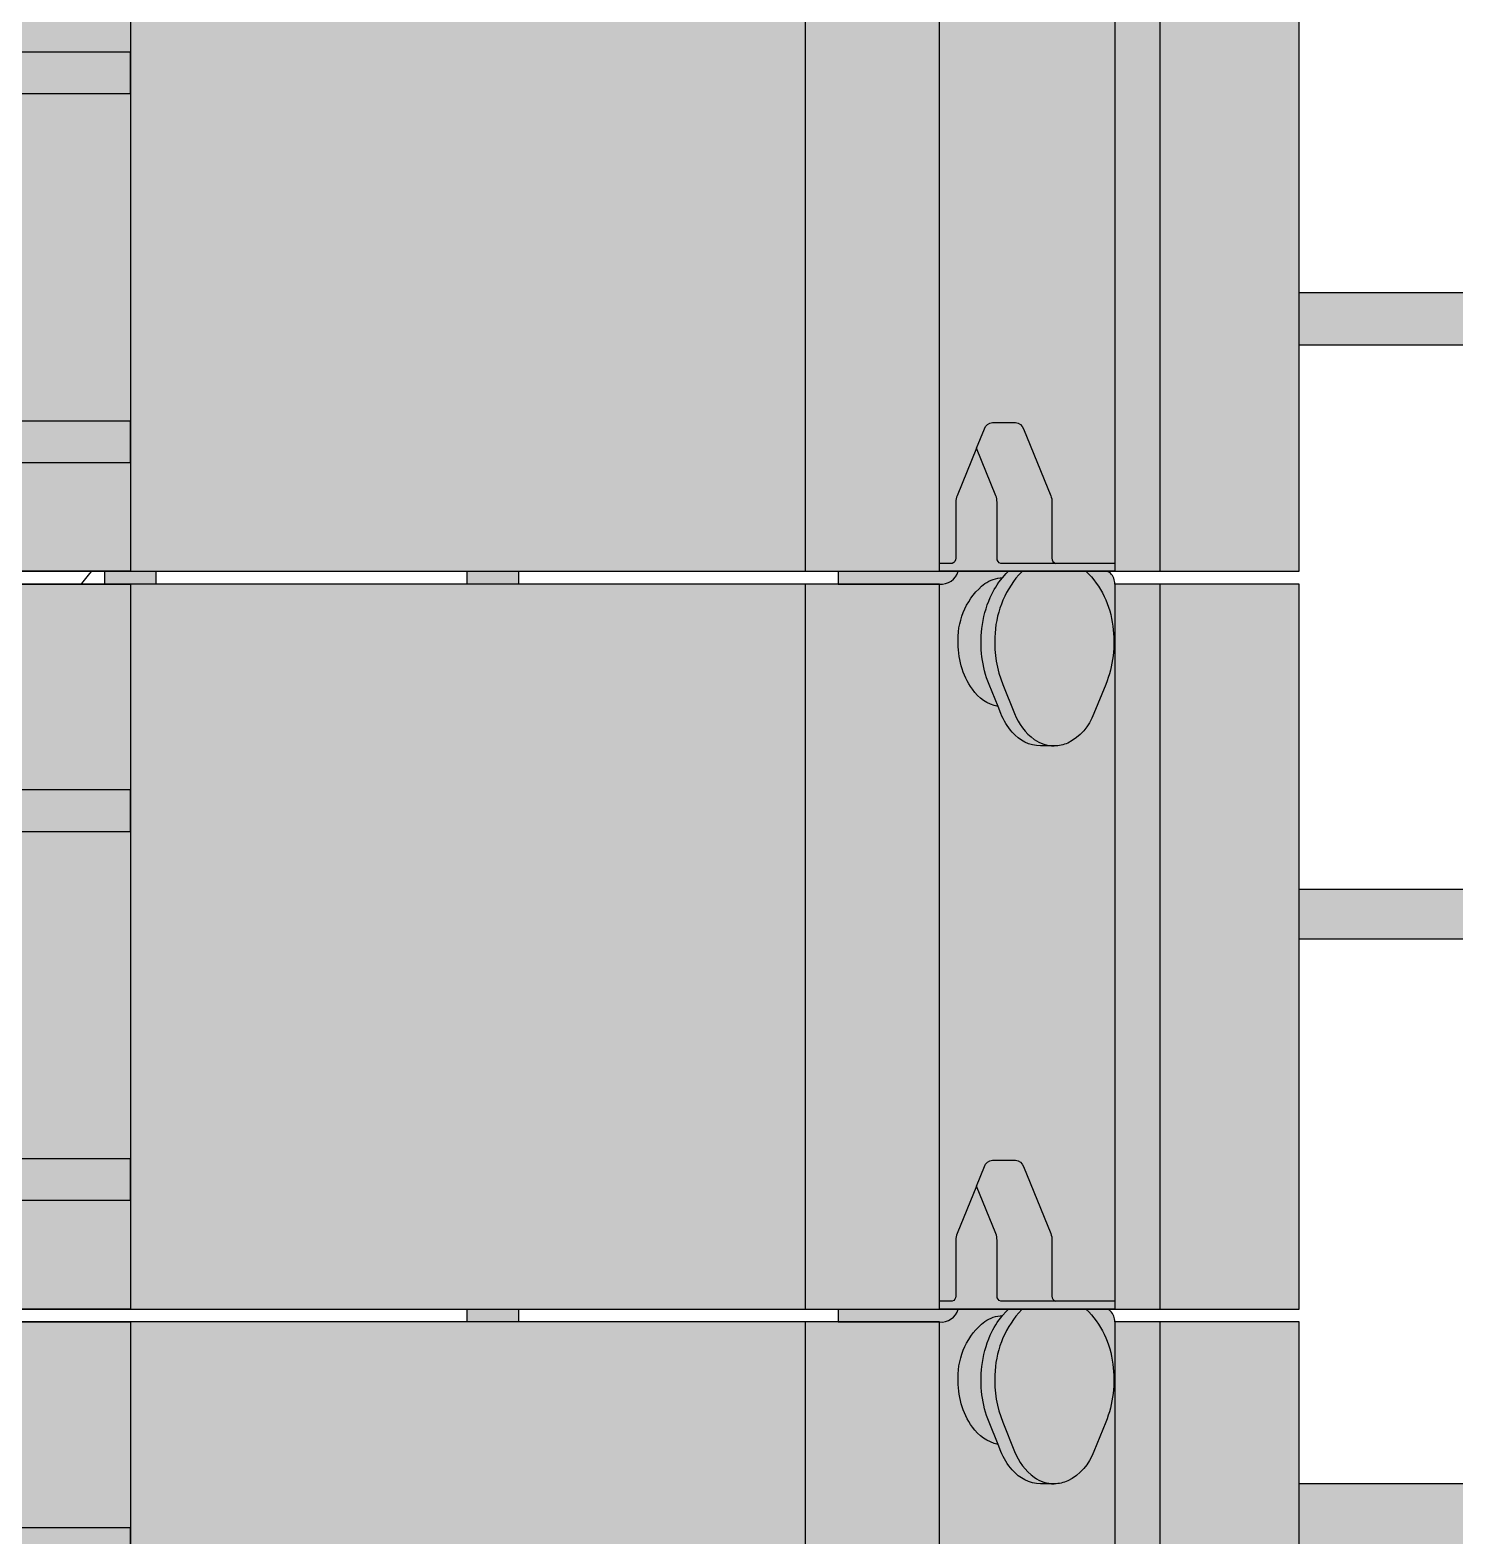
# Model space of a CAD drawing. Header units: millimetres. Extents: x -9400 to 16593, y -27108 to 22430.
# Drawn here: x -6262 to -5162, y 4235 to 5398 of the extents above; entities that cross this region are included whole.
import ezdxf
from ezdxf.enums import TextEntityAlignment as Align

# ---------------------------------------------------------------- set-up
doc = ezdxf.new("R2010")
doc.units = ezdxf.units.MM
doc.set_wipeout_variables(frame=1)
doc.layers.add('Техника LTM 11200-9.1', color=250, linetype='Continuous')
doc.layers.add('Техника LTM 11200-9.1 Штрих', color=7, linetype='Continuous', true_color=0xffd452)
doc.styles.add('arial', font='arial.ttf')

# ---------------------------------------------------------------- blocks, each defined once
blk = doc.blocks.new('LTM 11200-9.1-20240608.130851')
at = {"color": 0, "linetype": 'ByBlock', "lineweight": -2, "ltscale": 50, "transparency": 16777216}
for points in [[(238.000043005828, 124.3395200693049, 1.110223024625157e-16), (231.0688777622563, 128.370008601516, 0.3052800898424828)], [(213.0000000008586, 24.6987292811682, 1.110223024625157e-16), (149.5907555555314, -11.91061507179984, 0.1095178116827467)], [(117.6755511266383, -41.15551181513001, 1.110223024625157e-16), (98.29824531744816, -68.82917248255399, -0.4661674763963348)], [(-84.8137213269074, -84.89188827354519, 1.110223024625157e-16), (-266.211978828811, 96.50635134539334, 1.110223024625157e-16), (-336.9998161347903, 165.945307967515, 1.110223024625157e-16), (-866.0808936206031, 165.9452950116229, 1.110223024625157e-16), (-1167.415119858459, 90.8142341938219, 0.1360940270824719)], [(-1248.822474836154, 44.75616880317102, 1.110223024625157e-16), (-1394.289321878547, -100.7106782392075, -0.6681786379193838)], [(-1564.999999997206, -30.00000012056262, 1.110223024625157e-16), (-1564.999999997206, 32.03240227841889, -0.06554346275772166)], [(-1558.185165255025, 83.79621129890438, 1.110223024625157e-16), (-1497.362744722603, 310.7885749652341, 1.110223024625157e-16), (-1497.362744722603, 414.3161930062342, 1.110223024625157e-16), (-1542.955549574544, 584.4708571732917, -0.478812575144597), (-1484.999999997206, 659.9999998794374, 1.110223024625157e-16), (-1214.171163544775, 659.9999998800995, 1.110223024625157e-16), (-1212.266426014132, 664.0847226964106, 1.110223024625157e-16), (-586.4521676169243, 891.8624849330809), (-580.4170755316809, 895.3493390504518), (-582.9999999933061, 918.7466979436576), (-582.9999999932043, 1116.678789192403, 0.2087121525228701), (-598.9999999933061, 1153.339394752169, -0.313649937460844), (-611.1946520530619, 1209.134226890543), (-602.6337336723809, 1221.945139932184), (-561.4805234425294, 1259.945262046793), (-463.7308086437406, 1325.943190667342)]]:
    blk.add_lwpolyline(points, format="xyb", dxfattribs=at)
blk = doc.blocks.new('LTM 11200-9.1-20240609.133235')
at = {"color": 0, "linetype": 'ByBlock', "lineweight": -2, "ltscale": 50, "transparency": 16777216}
blk.add_wipeout([(696.7530393247758, 569.9999999999854), (754.0286886009048, 569.9999999999891), (754.0286886009048, 632.6794919242823), (788.5832387478399, 674.999999999987), (796.7482045571155, 679.9999999999854), (831.5173254464131, 679.9999999999854), (831.5173254464131, 679.9999999999854), (833.5409177623867, 679.4920170956686), (835.3320696415619, 678.4220883886637), (836.7386117747259, 676.8811108677437), (837.6410498033762, 674.999999999987), (859.7157683969232, 620.9282032302619), (860.0947057788868, 618.9282032302617), (860.0947057788868, 579.9999999999854), (863.6302396867793, 579.9999999999873), (863.6302396867793, 579.9999999999873), (870.3460053550915, 579.2522479765091), (876.8106644792568, 577.2853153369283), (882.8048442321711, 574.1659483033698), (888.1251371126343, 569.9999999999943), (903.2282194312535, 569.9999999999964), (903.2282194312535, 569.9999999999964), (904.2714750663381, 569.8819786790848), (905.275040967206, 569.5734874556431), (906.204454055424, 569.0851201105286), (907.0277977063557, 568.4336474827105), (907.0277977063557, 568.4336474827105), (908.48613760384, 566.62600797544), (909.5441569481044, 564.5584222064804), (910.1571703559683, 562.3182145360581), (910.2992872431311, 559.999999999993), (1052.7408232305638, 559.999999999993), (1052.7408232305602, -1.2732925824820995e-11), (-1052.7408232305684, -1.2732925824820995e-11), (-1052.740823230572, 559.999999999993), (-910.299287243139, 559.999999999993), (-910.299287243139, 559.999999999993), (-910.1571703559765, 562.3182145360581), (-909.5441569481126, 564.5584222064804), (-908.486137603848, 566.62600797544), (-907.0277977063637, 568.4336474827105), (-907.0277977063637, 568.4336474827105), (-906.2044540554316, 569.0851201105286), (-905.2750409672129, 569.5734874556431), (-904.2714750663446, 569.8819786790848), (-903.2282194312596, 569.9999999999964), (-888.1251371126422, 569.9999999999943), (-888.1251371126422, 569.9999999999943), (-882.8048442321798, 574.1659483033698), (-876.8106644792656, 577.2853153369281), (-870.3460053551009, 579.2522479765089), (-863.630239686789, 579.9999999999873), (-860.0947057788948, 579.9999999999854), (-860.0947057788948, 618.9282032302617), (-859.7157683969311, 620.9282032302619), (-837.6410498033842, 674.999999999987), (-837.6410498033842, 674.999999999987), (-836.7386117747337, 676.8811108677437), (-835.33206964157, 678.4220883886637), (-833.5409177623947, 679.4920170956684), (-831.5173254464211, 679.9999999999854), (-796.7482045571237, 679.9999999999854), (-788.583238747848, 674.999999999987), (-754.0286886009128, 632.6794919242823), (-754.0286886009128, 569.9999999999891), (-696.7530393247838, 569.9999999999854), (-696.7530393247838, 559.9999999999964), (696.7530393247758, 559.9999999999964)], dxfattribs=at)
at = {"layer": 'Техника LTM 11200-9.1 Штрих', "ltscale": 50, "true_color": 0x999999, "transparency": 16777216}
h = blk.add_hatch(color=253, dxfattribs=at)
h.dxf.hatch_style = 1
edge = h.paths.add_edge_path()
edge.add_line((-817.9614079927087, 679.9999999999854), (-831.5173254464207, 679.9999999999854))
edge.add_arc((-830.8049118797251, 672.8774751378573), 7.158064927174451, 95.71187608603411, 162.7511648810828)
edge.add_line((-837.6410498033838, 674.9999999999873), (-859.7157683969308, 620.9282032302617))
edge.add_line((-859.7157683969308, 620.9282032302617), (-860.0947057788944, 618.9282032302617))
edge.add_line((-860.0947057788944, 618.9282032302617), (-860.0947057788944, 579.9999999999854))
edge.add_line((-860.0947057788944, 579.9999999999854), (-863.6302396867886, 579.9999999999873))
edge.add_arc((-862.9461909241385, 543.3244295772746), 36.6819490831804, 91.06851953057951, 133.3467890698232)
edge.add_line((-888.1251371126418, 569.9999999999945), (-903.2282194312593, 569.9999999999964))
edge.add_arc((-903.1157087887761, 564.3354892761929), 5.665627977969994, 91.13788070140606, 133.6693209440661)
edge.add_arc((-899.0077162707569, 560.471239821699), 11.30140000149957, 135.2067543741004, 182.3897820728857)
edge.add_line((-910.2992872431387, 559.9999999999945), (-910.2992872431496, 5.999999999989086))
edge.add_line((-910.2992872431496, 5.999999999989086), (-864.6908998566232, 5.999999999987267))
edge.add_arc((-866.0918532330572, 9.99062363258853), 4.22939089468183, 289.3441983912293, 360.1270222432871)
edge.add_line((-861.8624727318784, 9.999999999987267), (-861.8624727318784, 53.3205080756743))
edge.add_arc((-848.5277503068983, 53.3837416353589), 13.33487235163267, 158.2711378922001, 180.2716958645078, ccw=False)
edge.add_line((-860.9151292769675, 58.3205080756743), (-839.8170650468273, 109.9999999999873))
edge.add_arc((-832.9809271231642, 107.8774751378551), 7.158064927179338, 95.71187608609512, 162.7511648810759, ccw=False)
edge.add_line((-833.6933406898679, 114.9999999999873), (-815.7853927492979, 114.9999999999891))
edge.add_arc((-816.4978063160041, 107.8774751378554), 7.158064927181089, 17.24883511890198, 84.28812391388618, ccw=False)
edge.add_line((-809.6616683923385, 109.9999999999854), (-788.5636041621947, 58.32050807567066))
edge.add_arc((-800.9509831323585, 53.38374163534704), 13.33487235172358, -0.2716958644705869, 21.72886210768229, ccw=False)
edge.add_line((-787.6162607072874, 53.32050807567066), (-787.6162607072874, 9.99999999998181))
edge.add_arc((-783.2858616647901, 10.06205452817489), 4.330843639723223, 180.8209911351882, 249.7077882302953)
edge.add_line((-784.7878335825426, 5.99999999998181), (-774.8571157256447, 5.999999999981809))
edge.add_line((-774.8571157256447, 5.999999999981809), (-774.8571157256483, 559.9999999999964))
edge.add_arc((-776.2104964205672, 573.58551430086), 13.65275935935116, 195.2256965007992, 275.68900109058774, ccw=False)
edge.add_line((-789.3840276602386, 569.9999999999891), (-789.3840276602386, 618.9282032302635))
edge.add_line((-789.3840276602386, 618.9282032302635), (-789.7629650422023, 620.9282032302654))
edge.add_line((-789.7629650422023, 620.9282032302654), (-811.8376836357529, 674.9999999999873))
edge.add_arc((-818.6738215593882, 672.8774751378871), 7.158064927143231, 17.24883511874511, 84.28812391407075)
edge = h.paths.add_edge_path(flags=16)
edge.add_arc((-839.4611765326589, 520.1572781682784), 69.65972996591337, 134.3144138067197, 173.9123261577096)
edge.add_arc((-821.2664122207298, 514.9897526619499), 88.35819222170785, 171.8311078389273, 201.5741506436122)
edge.add_line((-903.4344480050459, 482.4999999999854), (-894.2488614696085, 459.9999999999854))
edge.add_arc((-855.4042623141651, 474.0852661840328), 41.31945797106428, 199.9309242787224, 242.9789168702914)
edge.add_arc((-863.5349589700601, 461.0105132577191), 26.01068777147534, 245.8504382308626, 269.7901172371957)
edge.add_line((-863.6302396844367, 434.9999999999873), (-853.0236379670205, 434.9999999999854))
edge.add_arc((-853.9213262629092, 464.5038482966875), 29.51750173357126, 271.7427519069656, 320.3479203290353)
edge.add_arc((-868.2631213190942, 478.2633714205242), 49.3610832781071, 318.673798462347, 338.2846693231575)
edge.add_line((-822.4050161822288, 459.9999999999891), (-820.1944115450715, 465.4148533840507))
edge.add_arc((-827.4095082678475, 497.5091976790513), 32.89535767315886, 282.6699656607725, 325.2760701829025)
edge.add_arc((-851.1581957241685, 514.0085712697427), 61.81298033172088, 325.2453495522372, 362.5254797423709)
edge.add_arc((-843.6024150936155, 517.9127799496455), 54.21001740290941, 358.7522021834927, 411.6521364266662)
edge.add_arc((-825.1232869784212, 537.6971846730933), 27.31899156304035, 56.30796257971893, 86.87606407987596)
edge.add_arc((-854.4388824593395, 540.975548657479), 39.05010524386208, 37.92255746522719, 87.92304534587078)
edge.add_line((-853.0236379670168, 579.9999999999854), (-860.0947057788944, 579.9999999999854))
edge.add_arc((-862.639666987933, 542.8483820038649), 37.23868347948378, 86.08124482818104, 133.1869936065553)
at = {"layer": 'Техника LTM 11200-9.1 Штрих', "ltscale": 50, "true_color": 0xc9c9c9, "transparency": 16777216}
h = blk.add_hatch(color=9, dxfattribs=at)
h.dxf.hatch_style = 1
edge = h.paths.add_edge_path()
edge.add_line((-819.3862351260676, 679.9999999999854), (-796.7482045571232, 679.9999999999854))
edge.add_line((-796.7482045571232, 679.9999999999854), (-788.5832387478476, 674.9999999999873))
edge.add_line((-788.5832387478476, 674.9999999999873), (-754.0286886009126, 632.679491924282))
edge.add_line((-754.0286886009126, 632.679491924282), (-754.0286886009126, 569.9999999999891))
edge.add_line((-754.0286886009126, 569.9999999999891), (-696.7530393247835, 569.9999999999854))
edge.add_line((-696.7530393247835, 569.9999999999854), (-696.7530393247835, 559.9999999999964))
edge.add_line((-696.7530393247835, 559.9999999999964), (-774.8571157256483, 559.9999999999964))
edge.add_arc((-776.2104964205672, 573.58551430086), 13.65275935935116, 195.2256965007992, 275.68900109058774, ccw=False)
edge.add_line((-789.3840276602386, 569.9999999999891), (-789.3840276602386, 618.9282032302635))
edge.add_line((-789.3840276602386, 618.9282032302635), (-789.7629650422023, 620.9282032302654))
edge.add_line((-789.7629650422023, 620.9282032302654), (-811.8376836357529, 674.9999999999873))
edge.add_arc((-818.6738215593881, 672.8774751378872), 7.158064927143089, 17.24883511874451, 84.28812391407158)
edge.add_line((-817.9614079927087, 679.9999999999854), (-819.3862351260676, 679.9999999999854))
at = {"layer": 'Техника LTM 11200-9.1 Штрих', "ltscale": 50, "true_color": 0xadadad, "transparency": 16777216}
h = blk.add_hatch(color=253, dxfattribs=at)
h.dxf.hatch_style = 1
edge = h.paths.add_edge_path()
edge.add_arc((-839.4611765326589, 520.1572781682784), 69.65972996591337, 134.3144138067197, 173.9123261577096)
edge.add_arc((-821.2664122207298, 514.9897526619499), 88.35819222170785, 171.8311078389273, 201.5741506436122)
edge.add_line((-903.4344480050459, 482.4999999999854), (-894.2488614696085, 459.9999999999854))
edge.add_arc((-855.4042623141651, 474.0852661840328), 41.31945797106428, 199.9309242787224, 242.9789168702914)
edge.add_arc((-863.5349589700601, 461.0105132577191), 26.01068777147534, 245.8504382308626, 269.7901172371957)
edge.add_line((-863.6302396844367, 434.9999999999873), (-853.0236379670205, 434.9999999999854))
edge.add_arc((-853.9213262629092, 464.5038482966875), 29.51750173357126, 271.7427519069656, 320.3479203290353)
edge.add_arc((-868.2631213190942, 478.2633714205242), 49.3610832781071, 318.673798462347, 338.2846693231575)
edge.add_line((-822.4050161822288, 459.9999999999891), (-820.1944115450715, 465.4148533840507))
edge.add_arc((-827.4095082678475, 497.5091976790513), 32.89535767315886, 282.6699656607725, 325.2760701829025)
edge.add_arc((-851.1581957241685, 514.0085712697427), 61.81298033172088, 325.2453495522372, 362.5254797423709)
edge.add_arc((-843.6024150936155, 517.9127799496455), 54.21001740290941, 358.7522021834927, 411.6521364266662)
edge.add_arc((-825.1232869784212, 537.6971846730933), 27.31899156304035, 56.30796257971893, 86.87606407987596)
edge.add_arc((-854.4388824593395, 540.975548657479), 39.05010524386208, 37.92255746522719, 87.92304534587078)
edge.add_line((-853.0236379670168, 579.9999999999854), (-860.0947057788944, 579.9999999999854))
edge.add_arc((-862.639666987933, 542.8483820038649), 37.23868347948378, 86.08124482818104, 133.1869936065553)
at = {"layer": 'Техника LTM 11200-9.1 Штрих', "ltscale": 50, "true_color": 0x999999, "transparency": 16777216}
h = blk.add_hatch(color=253, dxfattribs=at)
h.dxf.hatch_style = 1
h.paths.add_polyline_path([(-1052.740823230568, -1.267608240596019e-11), (-945.2874795300131, -1.267608240596019e-11), (-945.2874795300131, 559.9999999999927), (-1052.740823230572, 559.9999999999927)])
at = {"layer": 'Техника LTM 11200-9.1 Штрих', "ltscale": 50, "true_color": 0xc9c9c9, "transparency": 16777216}
h = blk.add_hatch(color=9, dxfattribs=at)
h.dxf.hatch_style = 1
h.paths.add_polyline_path([(-910.2992872431387, 559.9999999999927), (-945.2874795300131, 559.9999999999927), (-945.2874795300131, -1.2732925824821e-11), (-910.2992872431314, -1.27897692436818e-11)])
at = {"layer": 'Техника LTM 11200-9.1 Штрих', "ltscale": 50, "true_color": 0x999999, "transparency": 16777216}
h = blk.add_hatch(color=253, dxfattribs=at)
h.dxf.hatch_style = 1
h.paths.add_polyline_path([(-671.1349022638351, 559.9999999999964), (-696.7530393247835, 559.9999999999964), (-774.8571157256483, 559.9999999999964), (-774.8571157256447, -1.27897692436818e-11), (-671.1349022638351, -1.27897692436818e-11)])
at = {"layer": 'Техника LTM 11200-9.1 Штрих', "ltscale": 50, "true_color": 0xadadad, "transparency": 16777216}
h = blk.add_hatch(color=253, dxfattribs=at)
h.dxf.hatch_style = 1
h.paths.add_polyline_path([(-150.0000000000055, 559.9999999999964), (-671.1349022638351, 559.9999999999964), (-671.1349022638351, -1.2732925824821e-11), (-150, -1.2732925824821e-11)])
h.paths.add_polyline_path([(671.134902263828, 559.9999999999964), (149.9999999999965, 559.9999999999964), (150, -1.27897692436818e-11), (671.1349022638278, -1.2732925824821e-11)])
at = {"layer": 'Техника LTM 11200-9.1 Штрих', "ltscale": 50, "true_color": 0x848484, "transparency": 16777216}
h = blk.add_hatch(color=252, dxfattribs=at)
h.dxf.hatch_style = 1
h.paths.add_polyline_path([(-150.0000000000055, 560.0000000000036), (-150.0000000000039, 400.9999999999964), (149.9999999999974, 401), (149.9999999999963, 560.0000000000055)])
h.paths.add_polyline_path([(-150.0000000000036, 368.9999999999964), (-150.0000000000011, 115.9999999999981), (149.9999999999992, 116), (149.9999999999976, 369)])
h.paths.add_polyline_path([(150, 1.932676241267473e-12), (149.9999999999995, 83.99999999999994), (-150.0000000000009, 83.99999999999807), (-150, -1.818989403545856e-12)])
at = {"layer": 'Техника LTM 11200-9.1 Штрих', "ltscale": 50, "true_color": 0xadadad, "transparency": 16777216}
h = blk.add_hatch(color=253, dxfattribs=at)
h.dxf.hatch_style = 1
h.paths.add_polyline_path([(-150.0000000000036, 400.9999999999964), (149.9999999999964, 401), (149.9999999999964, 369), (-150.0000000000036, 368.9999999999964)])
h.paths.add_polyline_path([(-150, 115.9999999999982), (150, 116), (150, 84), (-150, 83.99999999999818)])
at = {"layer": 'Техника LTM 11200-9.1 Штрих', "ltscale": 50, "true_color": 0x848484, "transparency": 16777216}
h = blk.add_hatch(color=252, dxfattribs=at)
h.dxf.hatch_style = 1
edge = h.paths.add_edge_path()
edge.add_line((-803.5261632839901, 94.97114317029306), (-809.6616683923385, 109.9999999999854))
edge.add_arc((-816.4978063160039, 107.8774751378556), 7.158064927180823, 17.24883511890097, 84.28812391388782)
edge.add_line((-815.7853927492979, 114.9999999999891), (-833.6933406898679, 114.9999999999873))
edge.add_arc((-832.9809271231642, 107.8774751378551), 7.158064927179284, 95.71187608609515, 162.7511648810763)
edge.add_line((-839.8170650468273, 109.9999999999873), (-860.9151292769675, 58.3205080756743))
edge.add_arc((-848.5277503069011, 53.38374163535943), 13.33487235162984, 158.2711378921977, 180.2716958645101)
edge.add_line((-861.8624727318784, 53.3205080756743), (-861.8624727318784, 9.999999999987267))
edge.add_arc((-866.0918532330573, 9.99062363258861), 4.229390894681947, -70.6558016087696, 0.12702224328597822, ccw=False)
edge.add_line((-864.6908998566232, 5.999999999987267), (-822.2644929854268, 5.999999999985448))
edge.add_arc((-823.4366943890351, 9.828871561395495), 4.004286898362276, 287.0218645817094, 362.449356052738)
edge.add_line((-819.4360658606784, 9.999999999985448), (-819.4360658606784, 53.32050807569067))
edge.add_arc((-806.1013434357063, 53.38374163539483), 13.33487235162469, 158.2711378922769, 180.2716958645919, ccw=False)
edge.add_line((-818.4887224057748, 58.32050807569067), (-803.5261632839901, 94.97114317029306))
h = blk.add_hatch(color=252, dxfattribs=at)
h.dxf.hatch_style = 1
h.paths.add_polyline_path([(-787.6162607072874, 53.44697519502381, 0.09811583820789987), (-788.647838508502, 58.52683924294035), (-803.5261632839901, 94.97114317029308), (-818.4887224057748, 58.32050807569062, 0.09629150538433927), (-819.4360658606784, 53.3205080756906), (-819.4360658606784, 9.999999999985395, -0.3415357977915673), (-822.2644929854268, 5.999999999985448), (-864.6908998566232, 5.999999999987267), (-910.2992872431315, 5.999999999989086), (-910.2992872431314, -1.092104184863274e-11), (-774.8571157256447, -9.094947017729282e-12), (-774.8571157256447, 5.999999999981814), (-784.7878335825426, 5.99999999998181, -0.3099667721211364), (-787.6162607072874, 9.999999999981979)])
at = {"color": 0, "linetype": 'ByBlock', "lineweight": -2, "ltscale": 50, "transparency": 16777216}
blk.add_line((-945.2874795300131, 559.9999999999927), (-945.2874795300131, -1.2732925824821e-11), dxfattribs=at)
for points in [[(1052.740823230561, -1.2732925824821e-11), (-1052.740823230568, -1.2732925824821e-11), (-1052.740823230572, 559.9999999999927), (-910.2992872431387, 559.9999999999927, -0.2088335978390284), (-907.0277977063633, 568.4336474827105, -0.1877385796348731), (-903.2282194312593, 569.9999999999964), (-888.1251371126418, 569.9999999999945, -0.1865952159101534), (-863.6302396867886, 579.9999999999873), (-860.0947057788944, 579.9999999999854), (-860.0947057788944, 618.9282032302617), (-859.7157683969308, 620.9282032302617), (-837.6410498033838, 674.9999999999873, -0.3011528066670052), (-831.5173254464207, 679.9999999999854), (-796.7482045571232, 679.9999999999854), (-788.5832387478476, 674.9999999999873), (-754.0286886009126, 632.679491924282), (-754.0286886009126, 569.9999999999891), (-696.7530393247835, 569.9999999999854), (-696.7530393247835, 559.9999999999964), (696.7530393247762, 559.9999999999964)], [(-696.7530393247835, 559.9999999999964), (-774.8571157256483, 559.9999999999964, -0.3662612738994655), (-789.3840276602386, 569.9999999999891), (-789.3840276602386, 618.9282032302635), (-789.7629650422023, 620.9282032302654), (-811.8376836357529, 674.9999999999873, 0.3011528066683299), (-817.9614079927087, 679.9999999999854)], [(-860.0947057788944, 579.9999999999854, -0.1692822737376172), (-836.1641011705287, 567.1173912454014, -0.1747044134187254), (-817.7520736146726, 518.9227230441011, -0.107235246930633), (-823.8260313645915, 482.4999999999891), (-833.011617900027, 459.9999999999891, -0.1438453322325792), (-848.1487869744451, 440.0483677275861, -0.152562744280698), (-863.6302396844367, 434.9999999999873)], [(-820.1944115450715, 465.4148533840507), (-813.2194296467915, 482.4999999999854, 0.1249055113106969), (-807.6873103382641, 525.6880678458001, 0.07523492294936866), (-814.1971743750291, 549.785218841902, 0.07037595601601618), (-823.6345123739538, 564.9755799741106)], [(-910.2992872431496, 5.999999999989086), (-864.6908998566232, 5.999999999987267), (-822.2644929854268, 5.999999999985448, 0.3415357977915713), (-819.4360658606784, 9.999999999985448), (-819.4360658606784, 53.32050807569067, -0.09629150538433906), (-818.4887224057748, 58.32050807569067), (-803.5261632839901, 94.97114317029306), (-788.5636041621947, 58.32050807567066, -0.09629150538363097), (-787.6162607072874, 53.32050807567066), (-787.6162607072874, 9.99999999998181, 0.3099667721211354), (-784.7878335825426, 5.99999999998181), (-774.8571157256447, 5.99999999998181)]]:
    blk.add_lwpolyline(points, format="xyb", dxfattribs=at)
for points in [[(-819.3862351260676, 679.9999999999854), (-796.7482045571232, 679.9999999999854), (-788.5832387478476, 674.9999999999873), (-754.0286886009126, 632.679491924282), (-754.0286886009126, 569.9999999999891), (-696.7530393247835, 569.9999999999854), (-696.7530393247835, 559.9999999999964), (-774.8571157256483, 559.9999999999964, -0.3662612738994655), (-789.3840276602386, 569.9999999999891), (-789.3840276602386, 618.9282032302635), (-789.7629650422023, 620.9282032302654), (-811.8376836357529, 674.9999999999873, 0.3011528066683299), (-817.9614079927087, 679.9999999999854)], [(-888.1251371126418, 569.9999999999945, 0.1745185523592646), (-908.728080090541, 527.5447033237051, 0.1305120453306294), (-903.4344480050459, 482.4999999999854), (-894.2488614696085, 459.9999999999854, 0.1900728960601262), (-874.1764495673997, 437.276264666034, 0.1048381350898794), (-863.6302396844367, 434.9999999999873), (-853.0236379670205, 434.9999999999854, 0.2153179639514255), (-831.1948119405006, 445.6680192641033, 0.08577802366898597), (-822.4050161822288, 459.9999999999891), (-820.1944115450715, 465.4148533840507, 0.1880758671763184), (-800.3726096014179, 478.7712504343217, 0.1641153103965426), (-789.4052527937947, 516.7322777384543, 0.2350079630113706), (-809.9686554966938, 560.4274386240395, 0.1341751000843893), (-823.6345123739538, 564.9755799741106, 0.2216968960513285), (-853.0236379670168, 579.9999999999854), (-860.0947057788944, 579.9999999999854, 0.2084817242241438)], [(-803.5261632839901, 94.97114317029306), (-809.6616683923385, 109.9999999999854, 0.3011528066667098), (-815.7853927492979, 114.9999999999891), (-833.6933406898679, 114.9999999999873, 0.3011528066666851), (-839.8170650468273, 109.9999999999873), (-860.9151292769675, 58.3205080756743, 0.09629150538432685), (-861.8624727318784, 53.3205080756743), (-861.8624727318784, 9.999999999987267, -0.3190581330543282), (-864.6908998566232, 5.999999999987267), (-822.2644929854268, 5.999999999985448, 0.3415357977915713), (-819.4360658606784, 9.999999999985448), (-819.4360658606784, 53.32050807569067, -0.09629150538433906), (-818.4887224057748, 58.32050807569067)]]:
    blk.add_lwpolyline(points, format="xyb", close=True, dxfattribs=at)
for points in [[(-754.0286886009126, 569.9999999999891), (-789.3840276602386, 569.9999999999891)], [(-910.2992872431387, 559.9999999999945), (-910.2992872431314, -1.091393642127514e-11), (-774.8571157256447, -9.094947017729282e-12), (-774.8571157256483, 559.9999999999964)], [(-774.8571157256483, 559.9999999999964), (-696.7530393247835, 559.9999999999964)], [(-671.1349022638351, 559.9999999999964), (-671.1349022638351, -1.2732925824821e-11)]]:
    blk.add_lwpolyline(points, dxfattribs=at)
for points in [[(-150.0000000000055, 560.0000000000036), (-150, -1.818989403545856e-12), (150, 1.818989403545856e-12), (149.9999999999964, 560.0000000000055)], [(-150.0000000000036, 400.9999999999964), (149.9999999999964, 401), (149.9999999999964, 369), (-150.0000000000036, 368.9999999999964)], [(-150, 115.9999999999982), (150, 116), (150, 84), (-150, 83.99999999999818)]]:
    blk.add_lwpolyline(points, close=True, dxfattribs=at)
blk = doc.blocks.new('LTM 11200-9.1-20240608.20492501')
at = {"color": 0, "linetype": 'ByBlock', "lineweight": -2, "ltscale": 50, "transparency": 16777216}
blk.add_lwpolyline([(-14761.00006967527, -1269.999867621964, 2.220446049250313e-16), (-14761.00006967527, -1458.99997359718)], format="xyb", dxfattribs=at)
blk = doc.blocks.new('LTM 11200-9.1-20240705.18315600')
at = {"color": 0, "linetype": 'ByBlock', "lineweight": -2, "transparency": 16777216}
blk.add_wipeout([(34.99999999999898, -30.00000000000159), (36.14805029709498, -29.771638597536366), (37.12132034355989, -29.121320343562275), (37.771638597533865, -28.148050297097598), (37.99999999999909, -27.00000000000159), (37.99999999999909, 42.10046386718568), (37.99999999999909, 42.10046386718568), (37.86548234039856, 43.466088759233344), (37.46713031084448, 44.77923079537186), (36.8202522249461, 45.98942709701396), (35.94970703124909, 47.05017089843591), (28.87866210937773, 54.12133789062341), (28.87866210937773, 54.12133789062341), (28.424047242140432, 54.49442405121363), (27.90538193542659, 54.77165006072278), (27.34259837945092, 54.94236218642072), (26.757324218750796, 54.99999999999841), (19.999999999999318, 54.99999999999841), (19.999999999999318, 840.9999999999986), (19.999999999999318, 840.9999999999986), (8.909684859340132, 891.5350237339621), (-20.03575310208305, 934.4179496478132), (-62.75572613998645, 963.6033504049074), (-113.2277792254655, 974.9768094674782), (-113.99999999999727, 974.9999694824205), (-1465.999977111816, 974.9999694824205), (-1465.999977111816, 974.9999694824205), (-1516.5350153248241, 963.9096249184863), (-1559.4179481417464, 934.9641606320683), (-1588.6033519467792, 892.2441649102266), (-1599.976812967129, 841.7720913035719), (-1599.999969482418, 840.9999999999986), (-1599.999969482418, 718.9999999999986), (-1599.999969482418, 718.9999999999986), (-1590.2895652253974, 668.9190882163339), (-1562.565683714025, 626.096476550751), (-1520.8463891511815, 596.7385110712316), (-1471.1781221834844, 585.1000862489664), (-1465.999977111816, 584.9999999999991), (-1319.999977111816, 584.9999999999991), (-1319.999977111816, 624.9999999999986), (-1465.999977111816, 624.9999999999986), (-1465.999977111816, 624.9999999999986), (-1501.9722546604396, 632.1552620136363), (-1532.4680798280847, 652.5318950491364), (-1552.8447103884278, 683.0277218706269), (-1559.999969482418, 718.9999999999986), (-1559.999969482418, 840.9999999999986), (-1559.999969482418, 840.9999999999986), (-1552.1667502307105, 876.5744414541036), (-1531.7238622666089, 906.7238782698068), (-1501.574420473241, 927.1667588927812), (-1465.999977111816, 934.9999694824205), (-1465.999977111816, 934.9999694824205), (-1229.9999694824123, 934.9999694824205), (-1229.9999694824123, 934.9999694824205), (-1233.805993807412, 915.865798416376), (-1244.6446314640327, 899.644631464037), (-1260.8657984163724, 888.8059938074184), (-1279.9999694824178, 884.999969482421), (-1279.9999694824178, 824.9999999999986), (-1264.1421203613259, 824.9999999999986), (-1264.1421203613259, 824.9999999999986), (-1262.191212696392, 825.1921489841861), (-1260.3152782258621, 825.7612112053016), (-1258.5864088870578, 826.6853176702521), (-1257.071044921878, 827.9289550781236), (-1172.9288940429662, 912.0710144042955), (-1172.9288940429662, 912.0710144042955), (-1171.6852625071642, 913.5863884998594), (-1170.7611633350352, 915.3152663921401), (-1170.1921094548911, 917.19120768329), (-1169.9999694824176, 919.1421203613268), (-1169.999938964836, 934.9999694824205), (-113.99999999999727, 934.9999694824205), (-113.99999999999727, 934.9999694824205), (-78.42557272419106, 927.1667299090836), (-48.27614416349502, 906.7238466565086), (-27.83325112275429, 876.5744247327016), (-19.99999999999727, 840.9999999999986), (-19.99999999999727, 840.9999999999986), (-19.99999999999727, 623.9999999999986), (-35.85791015624534, 623.9999999999986), (-35.85791015624534, 623.9999999999986), (-37.808809209005744, 623.807844526782), (-39.68473480111743, 623.2387803715155), (-41.41359640946655, 622.3146762761212), (-42.92895507812591, 621.0710449218736), (-42.92895507812591, 621.0710449218736), (-127.07104492187773, 536.928894042971), (-127.07104492187773, 536.928894042971), (-128.31467627612335, 535.4135353743122), (-129.2387803715161, 533.6846737659646), (-129.8078445267813, 531.8087481738546), (-129.99999999999727, 529.8578491210958), (-129.99999999999727, 513.9999999999984), (-69.9999999999975, 513.9999999999984), (-69.9999999999975, 513.9999999999984), (-66.19397662556139, 533.1341716182528), (-55.355339059324365, 549.3553390593256), (-39.13417161825157, 560.1939766255628), (-19.99999999999727, 563.9999999999986), (-19.99999999999727, 563.9999999999986), (-19.99999999999727, 513.9999999999984), (-1078.9281921386676, 513.9999999999984), (-1078.9281921386676, 513.9999999999984), (-1091.3281759355802, 514.8127383851622), (-1103.515994081837, 517.2370384243841), (-1115.2831116986881, 521.231420083365), (-1126.4281921386678, 526.7275390624986), (-1126.4281921386678, 526.7275390624986), (-1279.9999694824178, 615.3923950195299), (-1279.9999694824178, 571.5140380859361), (-1236.6985931396425, 546.5138549804674), (-1236.6985931396425, 546.5138549804674), (-1244.6445177367768, 536.1584446315665), (-1254.9998774763042, 528.2124540789389), (-1267.058965944462, 523.217393867629), (-1279.9999694824141, 521.5136718749986), (-1279.9999694824178, 425.9999999999984), (-1231.896286010738, 425.9999999999984), (-1228.235305786125, 426.6942138671859), (-1120.6323242187475, 469.0263061523458), (-1120.6323242187475, 469.0263061523458), (-1118.5780852469225, 470.1261983165675), (-1116.8341627784118, 471.67164160252287), (-1115.495245883097, 473.5787236861579), (-1114.6340332031225, 475.74389648437364), (-1113.3511047363259, 480.53186035156114), (-1078.9281921386676, 475.9999999999984), (-19.99902343749727, 476.0009765624984), (-19.99999999999727, 109.99999999999841), (-45.98278808593648, 109.99999999999841), (-45.98278808593648, 109.99999999999841), (-50.860067572558364, 109.51962760503852), (-55.54991454743572, 108.09697227759739), (-59.87209960103303, 105.78670623427615), (-63.660522460935, 102.67761230468227), (-96.69348144531534, 69.64465332031091), (-96.69348144531534, 69.64465332031091), (-104.27033568239472, 63.42649441221647), (-112.9147088418191, 58.80599303066879), (-122.29440000837053, 55.96071379017553), (-132.04895019531523, 54.99999999999841), (-132.04895019531523, 54.99999999999841), (-1167.9512023925756, 54.99999999999841), (-1167.9512023925756, 54.99999999999841), (-1177.7057481229026, 55.96071759578376), (-1187.08543470405, 58.80599795865237), (-1195.7298040046762, 63.426497942234164), (-1203.3066558837868, 69.64465332031114), (-1203.3066558837868, 69.64465332031091), (-1236.339614868156, 102.67761230468591), (-1236.339614868156, 102.67761230468591), (-1240.127986165357, 105.78667373577468), (-1244.450109171562, 108.09692757182188), (-1249.1398897474135, 109.51959345603473), (-1254.0171051025368, 110.00000000000205), (-1254.0171051025368, 110.00000000000205), (-1279.9999694824178, 109.99999999999841), (-1279.9999694824178, 934.9999694824205), (-1319.999977111816, 934.9999694824205), (-1319.999977111816, 54.99999999999841), (-1326.7573318481477, 54.99999999999841), (-1326.7573318481477, 54.99999999999841), (-1327.3426014744505, 54.942358090863536), (-1327.9053803694815, 54.771644762534606), (-1328.424041820716, 54.494420261155256), (-1328.8786544799764, 54.12133789062318), (-1328.8786544799764, 54.12133789062341), (-1335.949722290035, 47.05017089843591), (-1335.949722290035, 47.05017089843591), (-1336.8202571139927, 45.98942367240761), (-1337.4671250442498, 44.779226400035895), (-1337.8654676649653, 43.46608561787616), (-1337.999977111816, 42.10046386718591), (-1337.999977111816, 42.10046386718568), (-1337.999977111816, -27.00000000000159), (-1337.999977111816, -27.00000000000159), (-1337.771615709351, -28.148050297097598), (-1337.1212974553769, -29.121320343562502), (-1336.1480274089117, -29.77163859753682), (-1334.999977111816, -30.00000000000159), (-1322.999977111816, -30.00000000000159), (-1322.999977111816, -30.00000000000159), (-1321.85192681472, -29.77163859753682), (-1320.8786567682553, -29.121320343562502), (-1320.228338514281, -28.148050297097598), (-1319.999977111816, -27.00000000000159), (-1319.999977111816, -27.00000000000159), (-1319.999977111816, -7.000000000001592), (-1319.999977111816, -7.000000000001592), (-1319.4671338393946, -4.321215973446215), (-1317.9497245801213, -2.050252531696515), (-1315.6787611383716, -0.5328432724231789), (-1312.9999771118157, -1.5916157281026244e-12), (-1286.9999694824178, -1.5916157281026244e-12), (-1286.9999694824178, -1.5916157281026244e-12), (-1284.3211854558622, -0.5328432724231789), (-1282.0502220141125, -2.050252531696515), (-1280.5328127548394, -4.321215973446215), (-1279.9999694824178, -7.000000000001592), (-1279.9999694824178, -27.00000000000159), (-1279.9999694824178, -27.00000000000159), (-1279.7716080799528, -28.148050297097598), (-1279.1212898259787, -29.121320343562502), (-1278.1480197795138, -29.77163859753682), (-1276.9999694824178, -30.00000000000159), (-1264.9999694824176, -30.00000000000159), (-1264.9999694824176, -30.00000000000159), (-1263.8519191853215, -29.77163859753682), (-1262.8786491388569, -29.121320343562502), (-1262.2283308848828, -28.148050297097598), (-1261.9999694824178, -27.00000000000159), (-1261.9999694824178, -27.00000000000159), (-1262.0000152587868, 39.34313964843591), (-1208.8991851806563, -13.757690429689092), (-1205.8999176025366, -15.000000000001592), (-94.09997558593648, -15.000000000001592), (-91.10095214843659, -13.757690429689092), (-38.000122070315115, 39.34313964843591), (-37.999999999997385, -27.00000000000159), (-37.999999999997385, -27.00000000000159), (-37.771638597532046, -28.148050297097598), (-37.12132034355807, -29.121320343562275), (-36.14805029709305, -29.771638597536366), (-34.99999999999716, -30.00000000000159), (-22.99999999999727, -30.00000000000159), (-22.99999999999727, -30.00000000000159), (-21.851949702901493, -29.771638597536366), (-20.87867965643659, -29.121320343562275), (-20.228361402462383, -28.148050297097598), (-19.99999999999727, -27.00000000000159), (-19.99999999999727, -7.000000000001592), (-19.99999999999727, -7.000000000001592), (-19.467156727575457, -4.321215973446442), (-17.94974746830235, -2.050252531696515), (-15.678784026552535, -0.5328432724231789), (-12.999999999997272, -1.5916157281026244e-12), (12.999999999999204, -1.5916157281026244e-12), (12.999999999999204, -1.5916157281026244e-12), (15.678784026554467, -0.5328432724231789), (17.94974746830428, -2.050252531696515), (19.46715672757739, -4.321215973446442), (19.999999999999318, -7.000000000001592), (19.999999999999318, -27.00000000000159), (19.999999999999318, -27.00000000000159), (20.228361402464202, -28.148050297097598), (20.878679656438408, -29.121320343562275), (21.851949702903198, -29.771638597536366), (22.999999999999204, -30.00000000000159)], dxfattribs=at)
at = {"layer": 'Техника LTM 11200-9.1 Штрих', "true_color": 0xd6d6d6, "transparency": 16777216}
h = blk.add_hatch(color=254, dxfattribs=at)
h.dxf.hatch_style = 1
edge = h.paths.add_edge_path()
edge.add_arc((35.00000000000182, -27.00000000000364), 2.999999999996362, 269.9999999999305, 360.0000000000695)
edge.add_line((37.99999999999818, -27), (37.99999999999818, 42.1004638671875))
edge.add_arc((31.00000000048236, 42.10038299294604), 6.999999999983011, 0.0006619646724581647, 45.0004680825111)
edge.add_line((35.94970703124818, 47.0501708984375), (28.87866210937682, 54.121337890625))
edge.add_arc((26.75735931280834, 52.00000000017128), 3.000000000033981, 45.0004739339621, 90.00067024714289)
edge.add_line((26.75732421875, 55), (19.99999999999818, 55))
edge.add_line((19.99999999999818, 55), (19.99999999999818, 841))
edge.add_arc((-117.7447047260788, 837.2552639035106), 137.7955976383371, 1.557263047087657, 88.44275000163188)
edge.add_line((-113.9999999999982, 974.9999694824219), (-1465.999977111816, 974.9999694824219))
edge.add_arc((-1462.255159608755, 837.2551589691145), 137.7957055988255, 91.55729568825033, 178.4426945252101)
edge.add_line((-1599.999969482418, 841), (-1599.999969482418, 719))
edge.add_arc((-1465.999986017218, 718.9999834652011), 133.9999834652014, 179.9999929300425, 270.000003807776)
edge.add_line((-1465.999977111816, 585), (-1319.999977111816, 585))
edge.add_line((-1319.999977111816, 585), (-1319.999977111816, 625))
edge.add_line((-1319.999977111816, 625), (-1465.999977111816, 625))
edge.add_arc((-1466.000209216622, 718.9997602658154), 93.999760266102, 179.9998538745531, 270.00014147510296, ccw=False)
edge.add_line((-1559.999969482418, 719), (-1559.999969482418, 841))
edge.add_arc((-1463.373142285669, 838.373141646058), 96.66252696325579, 91.55722268699338, 178.4427633619813, ccw=False)
edge.add_line((-1465.999977111816, 934.9999694824219), (-1229.999969482413, 934.9999694824219))
edge.add_arc((-1279.999973036424, 934.9999730364334), 50.00000355401166, 270.0000040725906, 359.99999592740306, ccw=False)
edge.add_line((-1279.999969482418, 884.9999694824219), (-1279.999969482418, 825))
edge.add_line((-1279.999969482418, 825), (-1264.142120361326, 825))
edge.add_arc((-1264.142121563247, 834.9999660553477), 9.9999660553478, 270.0000068865215, 315.0002660341606)
edge.add_line((-1257.071044921879, 827.928955078125), (-1172.928894042967, 912.0710144042969))
edge.add_arc((-1179.999969482302, 919.1420745886682), 9.999999999988294, 315.0000618043169, 360.0002622580234)
edge.add_line((-1169.999969482418, 919.1421203613281), (-1169.999938964836, 934.9999694824219))
edge.add_line((-1169.999938964836, 934.9999694824219), (-113.9999999999982, 934.9999694824219))
edge.add_arc((-116.6269519621292, 838.3730166674322), 96.66265507899924, 1.557308680710321, 88.44270992065913, ccw=False)
edge.add_line((-19.99999999999818, 841), (-19.99999999999818, 624))
edge.add_line((-19.99999999999818, 624), (-35.85791015624636, 624))
edge.add_arc((-35.85786437624031, 614.0000000001052), 9.99999999999963, 90.00026230011332, 135.000185474637)
edge.add_line((-42.92895507812682, 621.071044921875), (-127.0710449218786, 536.9288940429724))
edge.add_arc((-120.000000000107, 529.8578033410929), 9.999999999995923, 134.9998145253986, 179.9997376998957)
edge.add_line((-129.9999999999982, 529.8578491210974), (-129.9999999999982, 514))
edge.add_line((-129.9999999999982, 514), (-69.99999999999818, 514))
edge.add_arc((-19.99999999999727, 513.9999999999991), 50.00000000000091, 90.00000000000102, 179.9999999999989, ccw=False)
edge.add_line((-19.99999999999818, 564), (-19.99999999999818, 514))
edge.add_line((-19.99999999999818, 514), (-1078.928192138668, 514))
edge.add_arc((-1078.928157374883, 609.0004372908224), 95.0004372908288, 240.0001280573349, 269.99997903358945, ccw=False)
edge.add_line((-1126.428192138668, 526.7275390625), (-1279.999969482418, 615.3923950195312))
edge.add_line((-1279.999969482418, 615.3923950195312), (-1279.999969482418, 571.5140380859375))
edge.add_line((-1279.999969482418, 571.5140380859375), (-1236.698593139643, 546.5138549804688))
edge.add_arc((-1279.999967513014, 571.5136692226775), 49.9999973476776, 269.9999977432329, 330.0002440376813, ccw=False)
edge.add_line((-1279.999969482415, 521.513671875), (-1279.999969482418, 426))
edge.add_line((-1279.999969482418, 426), (-1231.896286010739, 426))
edge.add_line((-1231.896286010739, 426), (-1228.235305786126, 426.6942138671875))
edge.add_line((-1228.235305786126, 426.6942138671875), (-1120.632324218748, 469.0263061523474))
edge.add_arc((-1124.293295282828, 478.3320726907789), 9.999999999991195, 291.4751161095666, 345.0000844947267)
edge.add_line((-1114.634033203123, 475.743896484375), (-1113.351104736326, 480.5318603515625))
edge.add_line((-1113.351104736326, 480.5318603515625), (-1078.928192138668, 476))
edge.add_line((-1078.928192138668, 476), (-19.99902343749818, 476.0009765625))
edge.add_line((-19.99902343749818, 476.0009765625), (-19.99999999999818, 110))
edge.add_line((-19.99999999999818, 110), (-45.9827880859375, 110))
edge.add_arc((-45.98278477800945, 84.9999736164578), 25.00002638354243, 90.00000758120467, 135.0001604276095)
edge.add_line((-63.66052246093568, 102.6776123046839), (-96.69348144531614, 69.6446533203125))
edge.add_arc((-132.0488019561535, 104.9999736164104), 49.99997361663011, 269.99983013034284, 315.0000001740002, ccw=False)
edge.add_line((-132.0489501953161, 55), (-1167.951202392576, 55))
edge.add_arc((-1167.95132444468, 104.9999999998325), 49.99999999998146, 225.0000123490732, 270.0001398614088, ccw=False)
edge.add_line((-1203.306655883787, 69.6446533203125), (-1236.339614868157, 102.6776123046875))
edge.add_arc((-1254.017341623724, 85.00000000114572), 24.9999999999767, 44.99981452255307, 89.99945793336893)
edge.add_line((-1254.017105102537, 110.0000000000036), (-1279.999969482418, 110))
edge.add_line((-1279.999969482418, 110), (-1279.999969482418, 934.9999694824219))
edge.add_line((-1279.999969482418, 934.9999694824219), (-1319.999977111816, 934.9999694824219))
edge.add_line((-1319.999977111816, 934.9999694824219), (-1319.999977111816, 55))
edge.add_line((-1319.999977111816, 55), (-1326.757331848148, 55))
edge.add_arc((-1326.757338740731, 51.99996875265012), 3.000031247357799, 89.99986836273084, 134.9992788713023)
edge.add_line((-1328.878654479977, 54.121337890625), (-1335.949722290035, 47.0501708984375))
edge.add_arc((-1330.999977111905, 42.10042113989831), 7.000000000041508, 134.9999734897477, 179.9996502723799)
edge.add_line((-1337.999977111816, 42.1004638671875), (-1337.999977111816, -27))
edge.add_arc((-1334.999977111821, -27.00000000000455), 2.999999999995453, 179.9999999999131, 270.0000000000868)
edge.add_line((-1334.999977111816, -30), (-1322.999977111816, -30))
edge.add_arc((-1322.999977111812, -27.00000000000455), 2.999999999995453, 269.9999999999131, 360.0000000000869)
edge.add_line((-1319.999977111816, -27), (-1319.999977111816, -7))
edge.add_arc((-1312.999977111815, -7.000000000001819), 7.000000000001819, 90.00000000001478, 179.9999999999851, ccw=False)
edge.add_line((-1312.999977111816, 0), (-1286.999969482418, 0))
edge.add_arc((-1286.99996948242, -7.000000000001819), 7.000000000001819, 1.48929757415317e-11, 89.99999999998522, ccw=False)
edge.add_line((-1279.999969482418, -7), (-1279.999969482418, -27))
edge.add_arc((-1276.999969482423, -27.00000000000455), 2.999999999995453, 179.9999999999131, 270.0000000000868)
edge.add_line((-1276.999969482418, -30), (-1264.999969482418, -30))
edge.add_arc((-1264.999969482414, -27.00000000000455), 2.999999999995453, 269.9999999999131, 360.0000000000869)
edge.add_line((-1261.999969482418, -27), (-1262.000015258787, 39.3431396484375))
edge.add_line((-1262.000015258787, 39.3431396484375), (-1208.899185180657, -13.7576904296875))
edge.add_line((-1208.899185180657, -13.7576904296875), (-1205.899917602537, -15))
edge.add_line((-1205.899917602537, -15), (-94.0999755859375, -15))
edge.add_line((-94.0999755859375, -15), (-91.1009521484375, -13.7576904296875))
edge.add_line((-91.1009521484375, -13.7576904296875), (-38.00012207031614, 39.3431396484375))
edge.add_line((-38.00012207031614, 39.3431396484375), (-37.99999999999818, -27))
edge.add_arc((-35.00000000000182, -27.00000000000364), 2.999999999996362, 179.9999999999305, 270.0000000000695)
edge.add_line((-34.99999999999818, -30), (-22.99999999999818, -30))
edge.add_arc((-22.99999999999454, -27.00000000000364), 2.999999999996362, 269.9999999999305, 360.0000000000695)
edge.add_line((-19.99999999999818, -27), (-19.99999999999818, -7))
edge.add_arc((-12.99999999999545, -7.000000000002728), 7.000000000002728, 90.00000000002228, 179.9999999999777, ccw=False)
edge.add_line((-12.99999999999818, 0), (12.99999999999818, 0))
edge.add_arc((12.99999999999545, -7.000000000002728), 7.000000000002728, 2.2282620193436742e-11, 89.99999999997772, ccw=False)
edge.add_line((19.99999999999818, -7), (19.99999999999818, -27))
edge.add_arc((22.99999999999454, -27.00000000000364), 2.999999999996362, 179.9999999999305, 270.0000000000695)
edge.add_line((22.99999999999818, -30), (34.99999999999818, -30))
at = {"color": 0, "linetype": 'ByBlock', "lineweight": -2, "transparency": 16777216}
for points in [[(-113.9999999999982, 974.9999694824219), (-1465.999977111816, 974.9999694824219, 0.3983800286019906), (-1599.999969482418, 841), (-1599.999969482418, 719, 0.4142136179795369), (-1465.999977111816, 585), (-1319.999977111816, 585), (-1319.999977111816, 625), (-1465.999977111816, 625, -0.4142150325737849), (-1559.999969482418, 719), (-1559.999969482418, 841, -0.3983807457085035), (-1465.999977111816, 934.9999694824219), (-1229.999969482413, 934.9999694824219, -0.4142135207352955), (-1279.999969482418, 884.9999694824219), (-1279.999969482418, 825), (-1264.142120361326, 825, 0.1989135428640094), (-1257.071044921879, 827.928955078125), (-1172.928894042967, 912.0710144042969, 0.1989132766304007), (-1169.999969482418, 919.1421203613281), (-1169.999938964836, 934.9999694824219), (-113.9999999999982, 934.9999694824219, -0.3983800407510502)], [(-19.99999999999818, 514), (-1078.928192138668, 514, -0.1316518360785117), (-1126.428192138668, 526.7275390625), (-1279.999969482418, 615.3923950195312), (-1279.999969482418, 571.5140380859375), (-1236.698593139643, 546.5138549804688, -0.2679503442509973), (-1279.999969482415, 521.513671875), (-1279.999969482418, 426), (-1231.896286010739, 426), (-1228.235305786126, 426.6942138671875), (-1120.632324218748, 469.0263061523474, 0.2378876629954561), (-1114.634033203123, 475.743896484375), (-1113.351104736326, 480.5318603515625), (-1078.928192138668, 476), (-19.99902343749818, 476.0009765625)], [(-132.0489501953161, 55), (-1167.951202392576, 55, -0.1989129457709503), (-1203.306655883787, 69.6446533203125), (-1236.339614868157, 102.6776123046875, 0.1989107499048343), (-1254.017105102537, 110.0000000000036), (-1279.999969482418, 110), (-1279.999969482418, 934.9999694824219), (-1319.999977111816, 934.9999694824219), (-1319.999977111816, 55), (-1326.757331848148, 55, 0.1989096934697535), (-1328.878654479977, 54.121337890625), (-1335.949722290035, 47.0501708984375, 0.1989109012780665), (-1337.999977111816, 42.1004638671875), (-1337.999977111816, -27, 0.414213562373983)], [(-1236.698593139643, 546.5138549804688), (-1145.428161621086, 493.818603515625, 0.1316524079649939), (-1078.928192138668, 476)], [(-1279.999969482418, 55), (-1273.242691040037, 55, -0.1989132578517664), (-1271.121353149407, 54.121337890625), (-1264.039041636806, 47.03910843659833, -0.1983066092328015), (-1261.999969482418, 42.1004638671875), (-1262.000015258787, 39.3431396484375)]]:
    blk.add_lwpolyline(points, format="xyb", dxfattribs=at)
for points in [[(-1261.999969482418, -27), (-1262.000015258787, 39.3431396484375), (-1208.899185180657, -13.7576904296875)], [(-1229.999969482413, 934.9999694824219), (-1169.999938964836, 934.9999694824219)], [(-1319.999977111816, 55), (-1319.999977111816, 20), (-1279.999969482418, 20), (-1279.999969482418, 55), (-1288.000015258787, 55), (-1288.000015258787, 110), (-1279.999969482418, 110)]]:
    blk.add_lwpolyline(points, dxfattribs=at)
blk = doc.blocks.new('*U191')
at = {"color": 0, "linetype": 'ByBlock', "lineweight": -2, "transparency": 16777216}
blk.add_blockref('LTM 11200-9.1-20240705.18315600', (-4604.999881410651, 4000.000591181786), dxfattribs=at)
at = {"color": 0, "linetype": 'ByBlock', "lineweight": -2, "ltscale": 50, "transparency": 16777216}
blk.add_lwpolyline([(-7006.134902263828, 3777.717038713031), (7417.197587100845, 21685.66079321311)], dxfattribs=at)
at = {"color": 0, "linetype": 'ByBlock', "lineweight": -2, "ltscale": 50, "transparency": 16777216, "xscale": -1, "rotation": 62.00000000000003}
blk.add_blockref('LTM 11200-9.1-20240608.20492501', (-1500, 3695), dxfattribs=at)
at = {"color": 0, "linetype": 'ByBlock', "lineweight": -2, "ltscale": 50, "transparency": 16777216, "xscale": -1}
blk.add_blockref('LTM 11200-9.1-20240608.130851', (-8005, 3890), dxfattribs=at)
blk.add_blockref('LTM 11200-9.1-20240609.133235', (-6335.000000000015, 3620.000000000015), dxfattribs=at)
at = {"layer": 'Defpoints', "color": 250, "linetype": 'ByBlock', "lineweight": -2, "ltscale": 50, "transparency": 16777216, "style": 'arial', "width": 0.8}
blk.add_attdef('МАРКА', text='', height=250, rotation=61.99999999998346, dxfattribs=at).set_placement((4790.037595523239, 15753.98230572478), align=Align.MIDDLE_CENTER)
at = {"color": 0, "linetype": 'ByBlock', "lineweight": -2, "ltscale": 50, "transparency": 16777216, "xscale": -1}
blk.add_blockref('LTM 11200-9.1-20240609.133235', (-6335.000000000015, 4190.000000000015), dxfattribs=at)
blk.add_blockref('LTM 11200-9.1-20240609.133235', (-6335.000000000015, 4760.000000000015), dxfattribs=at)

msp = doc.modelspace()

# ---------------------------------------------------------------- block references
at = {"layer": 'Техника LTM 11200-9.1', "transparency": 16777216}
msp.add_blockref('*U191', (0, 220), dxfattribs=at)

doc.saveas('drawing.dxf')
